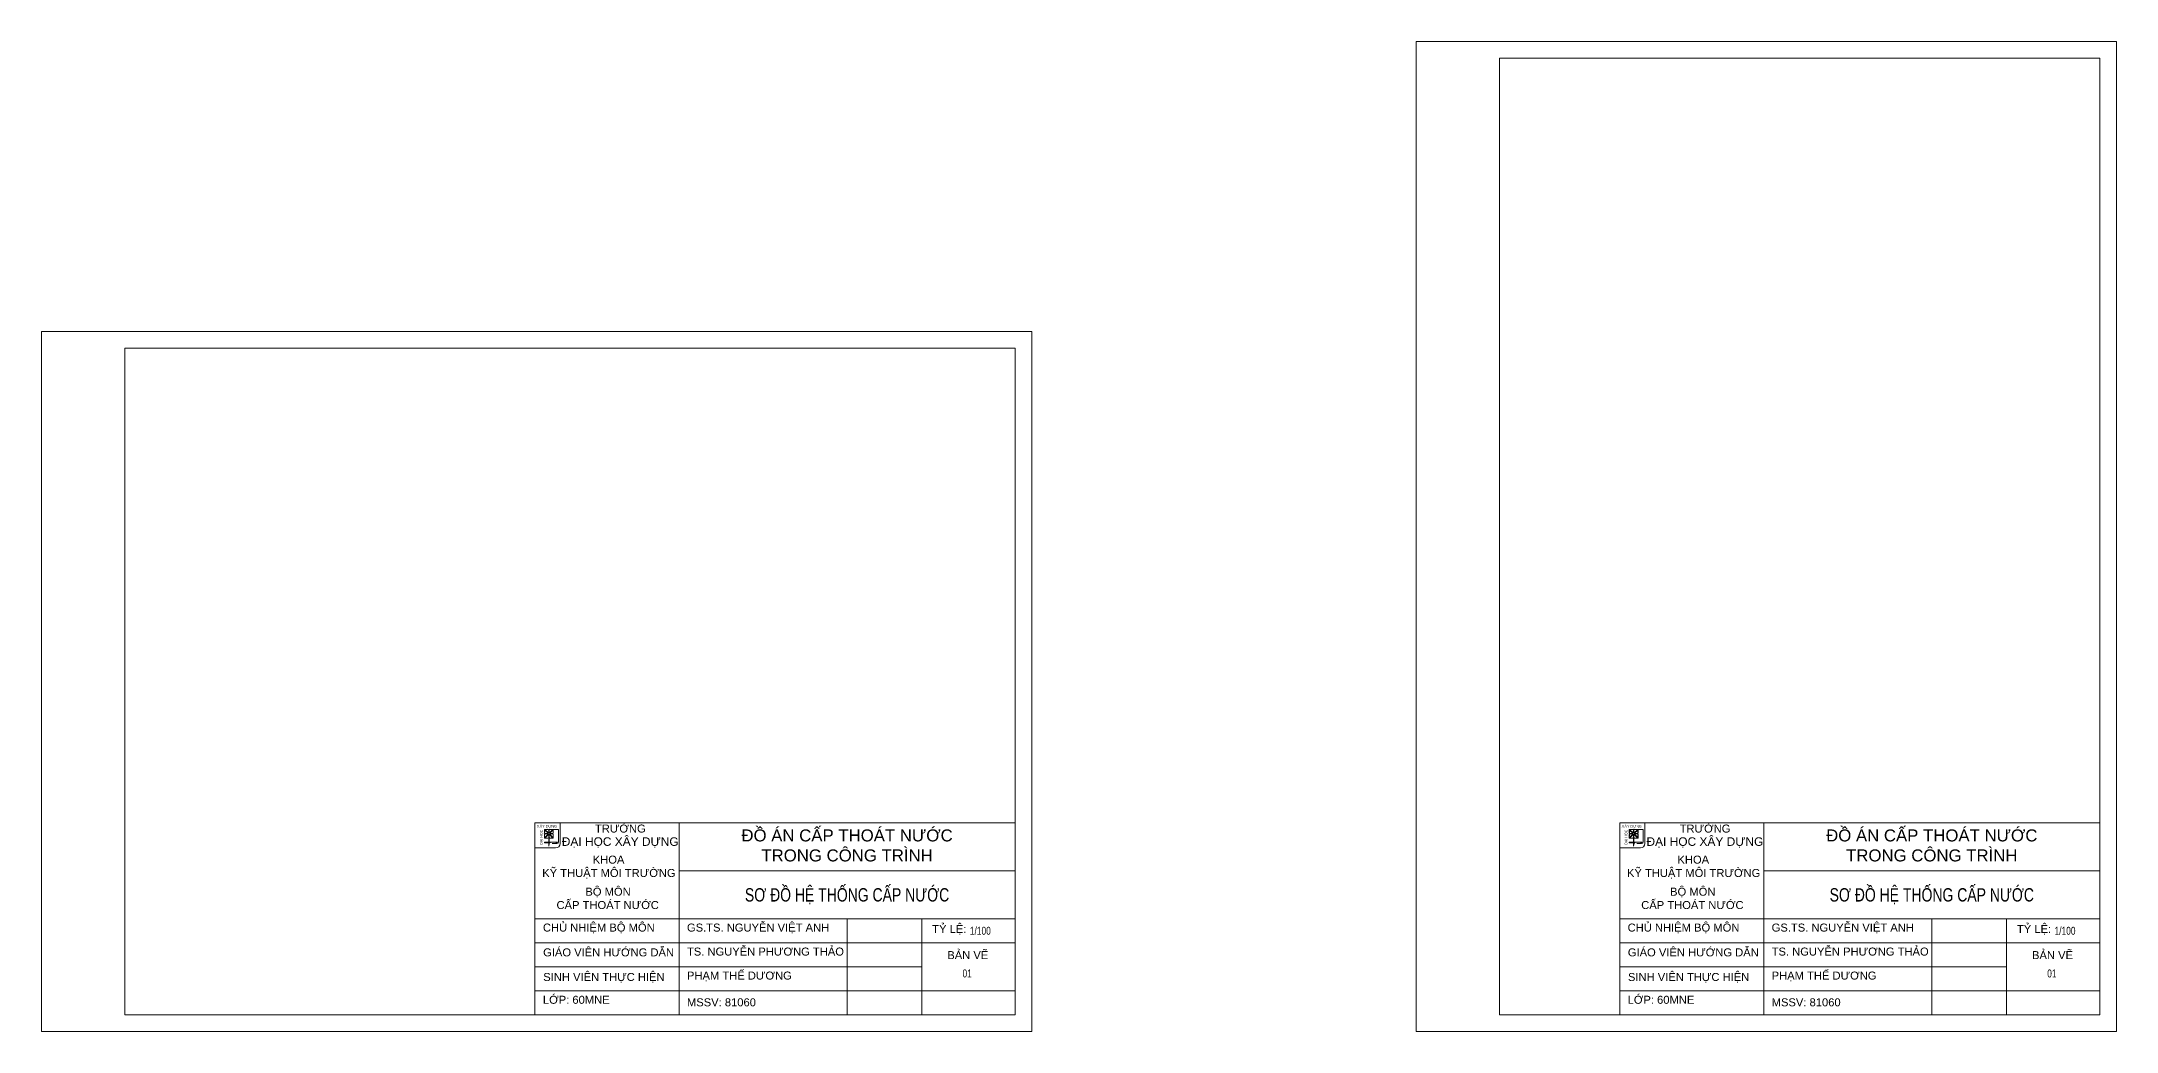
# Model space of a CAD drawing. Header units: millimetres. Extents: x -819040 to 60987, y -269988 to 131461.
# Drawn here: x -655387 to -593155, y -153042 to -123342 of the extents above; entities that cross this region are included whole.
import ezdxf
from ezdxf.enums import TextEntityAlignment as Align

# ---------------------------------------------------------------- set-up
doc = ezdxf.new("R2010")
doc.units = ezdxf.units.MM
for name, color, linetype, lineweight in [('GHI CHU', 51, 'Continuous', 9), ('KHUNG GIAY-A4', 7, 'Continuous', 9), ('KHUNG TEN', 7, 'Continuous', 9)]:
    doc.layers.add(name, color=color, linetype=linetype, lineweight=lineweight)
doc.styles.add('ARIANH', font='VnArialH.TTF')
doc.styles.get("Standard").update_dxf_attribs({"font": 'arial.ttf', "width": 0.75})
doc.styles.add('TCVN-10', font='arial.ttf', dxfattribs={"width": 0.75, "height": 10})

# ---------------------------------------------------------------- blocks, each defined once
blk = doc.blocks.new('*U281')
at = {"layer": 'KHUNG TEN'}
for p, q in [((0, 2880), (-7200, 2880)), ((-7200, 0), (-7200, 2880)), ((-6824, 2880), (-7200, 2880)), ((-7200, 2503), (-7200, 2880)), ((-6824, 2880), (-6824, 2570)), ((-5040, 0), (-5040, 2880)), ((0, 2160), (0, 2880)), ((-6890, 2503), (-7200, 2503)), ((-6994, 2589), (-7058, 2589)), ((-7058, 2582), (-7058, 2589)), ((-6994, 2589), (-7058, 2589)), ((-7058, 2583), (-7058, 2589)), ((-6994, 2588), (-7058, 2588)), ((-7058, 2582), (-7058, 2588)), ((-6994, 2583), (-7058, 2583)), ((-6994, 2582), (-7058, 2582)), ((-6994, 2582), (-7058, 2582)), ((-6993, 2589), (-7057, 2589)), ((-7057, 2583), (-7057, 2589)), ((-6993, 2583), (-7057, 2583)), ((-7056, 2782), (-7005, 2782)), ((-7056, 2777), (-7056, 2782)), ((-7056, 2782), (-7005, 2782)), ((-7056, 2778), (-7056, 2782)), ((-7056, 2782), (-7005, 2782)), ((-7056, 2777), (-7056, 2782)), ((-7056, 2781), (-7006, 2781)), ((-7056, 2777), (-7056, 2781)), ((-7056, 2778), (-6997, 2720)), ((-7055, 2732), (-7056, 2778)), ((-7056, 2777), (-6998, 2719)), ((-7056, 2731), (-7056, 2777)), ((-7056, 2777), (-6998, 2719)), ((-7056, 2731), (-7056, 2777)), ((-7056, 2777), (-6998, 2719)), ((-7056, 2731), (-7056, 2777)), ((-7056, 2655), (-6998, 2714)), ((-7056, 2656), (-6997, 2714)), ((-7056, 2656), (-6998, 2714)), ((-7056, 2655), (-6998, 2713)), ((-7055, 2703), (-7056, 2656)), ((-7056, 2702), (-7056, 2655)), ((-7056, 2702), (-7056, 2655)), ((-7056, 2702), (-7056, 2656)), ((-7056, 2656), (-7056, 2652)), ((-7056, 2656), (-7056, 2651)), ((-7056, 2655), (-7056, 2651)), ((-7056, 2655), (-7056, 2651)), ((-7056, 2652), (-7005, 2652)), ((-7056, 2651), (-7005, 2651)), ((-7056, 2651), (-7006, 2651)), ((-7056, 2651), (-7005, 2651)), ((-7052, 2782), (-6994, 2724)), ((-7052, 2782), (-6994, 2724)), ((-7052, 2781), (-6994, 2723)), ((-7052, 2651), (-6994, 2709)), ((-7052, 2651), (-6994, 2709)), ((-7052, 2651), (-6994, 2709)), ((-7051, 2782), (-6993, 2724)), ((-7051, 2720), (-7044, 2716)), ((-7051, 2712), (-7044, 2716)), ((-7051, 2652), (-6993, 2710)), ((-7050, 2721), (-7044, 2716)), ((-7050, 2721), (-7043, 2717)), ((-7050, 2721), (-7044, 2716)), ((-7050, 2713), (-7043, 2717)), ((-7050, 2712), (-7044, 2716)), ((-7050, 2712), (-7044, 2716)), ((-6998, 2719), (-7049, 2719)), ((-6997, 2720), (-7048, 2720)), ((-6998, 2719), (-7048, 2719)), ((-6998, 2719), (-7048, 2719)), ((-6998, 2714), (-7048, 2714)), ((-6998, 2714), (-7048, 2714)), ((-6998, 2713), (-7048, 2713)), ((-6997, 2714), (-7047, 2714)), ((-6995, 2774), (-6991, 2769)), ((-6995, 2774), (-6991, 2769)), ((-6994, 2775), (-6990, 2770)), ((-6994, 2774), (-6991, 2769)), ((-6994, 2724), (-6994, 2770)), ((-6994, 2723), (-6994, 2770)), ((-6994, 2724), (-6994, 2770)), ((-6994, 2529), (-6994, 2709)), ((-6994, 2529), (-6994, 2709)), ((-6994, 2529), (-6994, 2709)), ((-6994, 2657), (-6991, 2661)), ((-6994, 2657), (-6991, 2661)), ((-6994, 2657), (-6991, 2660)), ((-6985, 2574), (-6994, 2529)), ((-6986, 2574), (-6994, 2529)), ((-6985, 2574), (-6994, 2529)), ((-6993, 2724), (-6993, 2771)), ((-6993, 2530), (-6993, 2710)), ((-6993, 2658), (-6990, 2661)), ((-6985, 2575), (-6993, 2530)), ((-6987, 2774), (-6991, 2769)), ((-6988, 2774), (-6991, 2769)), ((-6987, 2774), (-6991, 2769)), ((-6991, 2661), (-6985, 2655)), ((-6991, 2661), (-6985, 2655)), ((-6991, 2660), (-6986, 2655)), ((-6987, 2775), (-6990, 2770)), ((-6990, 2661), (-6985, 2656)), ((-6930, 2782), (-6988, 2724)), ((-6930, 2782), (-6988, 2724)), ((-6930, 2781), (-6988, 2723)), ((-6988, 2724), (-6988, 2770)), ((-6988, 2723), (-6988, 2770)), ((-6988, 2724), (-6988, 2770)), ((-6930, 2651), (-6988, 2709)), ((-6988, 2560), (-6988, 2709)), ((-6930, 2651), (-6988, 2709)), ((-6988, 2560), (-6988, 2709)), ((-6930, 2651), (-6988, 2709)), ((-6988, 2560), (-6988, 2709)), ((-6929, 2782), (-6987, 2724)), ((-6987, 2724), (-6987, 2771)), ((-6929, 2652), (-6987, 2710)), ((-6987, 2561), (-6987, 2710)), ((-6926, 2777), (-6984, 2719)), ((-6926, 2777), (-6984, 2719)), ((-6925, 2777), (-6984, 2719)), ((-6984, 2719), (-6937, 2719)), ((-6984, 2719), (-6938, 2719)), ((-6984, 2719), (-6937, 2719)), ((-6926, 2655), (-6984, 2714)), ((-6984, 2714), (-6937, 2714)), ((-6925, 2656), (-6984, 2714)), ((-6984, 2714), (-6937, 2714)), ((-6926, 2655), (-6984, 2713)), ((-6984, 2713), (-6938, 2713)), ((-6925, 2778), (-6983, 2720)), ((-6983, 2720), (-6937, 2720)), ((-6925, 2656), (-6983, 2714)), ((-6983, 2714), (-6937, 2714)), ((-6977, 2781), (-6847, 2781)), ((-6977, 2651), (-6926, 2651)), ((-6976, 2782), (-6847, 2782)), ((-6976, 2782), (-6846, 2782)), ((-6976, 2782), (-6847, 2782)), ((-6976, 2652), (-6925, 2652)), ((-6976, 2651), (-6926, 2651)), ((-6976, 2651), (-6925, 2651)), ((-6865, 2591), (-6960, 2591)), ((-6865, 2591), (-6960, 2591)), ((-6864, 2592), (-6959, 2592)), ((-6865, 2591), (-6959, 2591)), ((-6888, 2575), (-6942, 2571)), ((-6888, 2575), (-6942, 2571)), ((-6888, 2575), (-6942, 2571)), ((-6872, 2571), (-6942, 2571)), ((-6872, 2571), (-6942, 2571)), ((-6872, 2571), (-6942, 2571)), ((-6887, 2576), (-6941, 2571)), ((-6871, 2571), (-6941, 2571)), ((-6934, 2720), (-6938, 2716)), ((-6934, 2720), (-6938, 2716)), ((-6933, 2720), (-6938, 2717)), ((-6938, 2717), (-6933, 2713)), ((-6938, 2716), (-6934, 2713)), ((-6938, 2716), (-6934, 2713)), ((-6933, 2721), (-6937, 2717)), ((-6937, 2717), (-6933, 2714)), ((-6926, 2777), (-6926, 2782)), ((-6926, 2777), (-6926, 2781)), ((-6926, 2731), (-6926, 2777)), ((-6926, 2731), (-6926, 2777)), ((-6926, 2702), (-6926, 2655)), ((-6926, 2702), (-6926, 2655)), ((-6926, 2655), (-6926, 2651)), ((-6926, 2655), (-6926, 2651)), ((-6925, 2778), (-6925, 2782)), ((-6925, 2777), (-6925, 2782)), ((-6925, 2732), (-6925, 2778)), ((-6925, 2731), (-6925, 2777)), ((-6925, 2703), (-6925, 2656)), ((-6925, 2702), (-6925, 2656)), ((-6925, 2656), (-6925, 2652)), ((-6925, 2656), (-6925, 2651)), ((-6847, 2782), (-6847, 2595)), ((-6847, 2782), (-6847, 2595)), ((-6847, 2781), (-6847, 2595)), ((-6846, 2782), (-6846, 2596)), ((0, 2160), (-5040, 2160)), ((0, 1440), (0, 2160)), ((-7200, 1440), (0, 1440)), ((-2520, 0), (-2520, 1440)), ((-1401, 0), (-1401, 1440)), ((0, 1080), (0, 1440)), ((-7200, 1080), (0, 1080)), ((0, 360), (0, 1080)), ((-7200, 720), (-1401, 720)), ((-7200, 360), (0, 360)), ((0, 0), (0, 360)), ((-5040, 0), (-7200, 0)), ((-2520, 0), (-5040, 0)), ((-1440, 0), (-2520, 0)), ((0, 0), (-1440, 0))]:
    blk.add_line(p, q, dxfattribs=at)
for points in [[(0, 0), (0, 1440), (-7200, 1440), (-7200, 0)], [(-7200, 0), (0, 0)]]:
    blk.add_lwpolyline(points, dxfattribs=at)
for centre, radius, start, end in [((-7044, 2731), 12.7, 182.09, 237.073), ((-7044, 2731), 12.7, 182.09, 237.073), ((-7043, 2731), 12.7, 182.09, 237.073), ((-7045, 2702), 11.7, 117.544, 179.9029), ((-7045, 2702), 11.7, 117.544, 179.9029), ((-7044, 2702), 11.7, 117.544, 179.9029), ((-7043, 2732), 12.7, 182.09, 237.073), ((-7044, 2703), 11.7, 117.544, 179.9029), ((-7006, 2770), 11.7, 0.049, 89.951), ((-7006, 2663), 11.7, 270.049, 359.951), ((-7005, 2770), 11.7, 0.049, 89.951), ((-7005, 2771), 11.7, 0.049, 89.951), ((-7005, 2770), 11.7, 0.049, 89.951), ((-7005, 2663), 11.7, 270.049, 359.951), ((-7005, 2664), 11.7, 270.049, 359.951), ((-7005, 2663), 11.7, 270.049, 359.951), ((-6976, 2770), 11.7, 90.049, 179.951), ((-6976, 2770), 11.7, 90.049, 179.951), ((-6977, 2770), 11.7, 90.049, 179.951), ((-6976, 2663), 11.7, 180.049, 269.951), ((-6977, 2663), 11.7, 180.049, 269.951), ((-6976, 2663), 11.7, 180.049, 269.951), ((-6976, 2771), 11.7, 90.049, 179.951), ((-6976, 2664), 11.7, 180.049, 269.951), ((-6960, 2563), 28.3, 89.9871, 156.3994), ((-6959, 2564), 28.3, 89.9871, 156.3994), ((-6960, 2563), 28.3, 89.9871, 156.3994), ((-6959, 2563), 28.3, 89.9871, 156.3994), ((-6938, 2731), 11.7, 270.0009, 359.9029), ((-6938, 2702), 11.7, 0.0971, 89.9991), ((-6937, 2732), 11.7, 270.0009, 359.9029), ((-6937, 2731), 11.7, 270.0009, 359.9029), ((-6937, 2731), 11.7, 270.0009, 359.9029), ((-6937, 2702), 11.7, 0.0971, 89.9991), ((-6937, 2703), 11.7, 0.0971, 89.9991), ((-6937, 2702), 11.7, 0.0971, 89.9991), ((-6890, 2569), 65.9, 270, 0), ((-6888, 2600), 24.5, 270, 339.999), ((-6888, 2599), 24.5, 270, 339.999), ((-6888, 2600), 24.5, 270, 339.999), ((-6887, 2600), 24.5, 270, 339.999), ((-6872, 2595), 24.7, 270, 0), ((-6872, 2595), 24.7, 270, 0), ((-6872, 2595), 24.7, 270, 0), ((-6871, 2596), 24.7, 270, 0)]:
    blk.add_arc(centre, radius, start, end, dxfattribs=at)
at = {"layer": 'KHUNG TEN', "style": 'ARIANH'}
for s, p in [('x   y dùng', (-7171, 2810)), ('¢', (-7128, 2809))]:
    blk.add_text(s, height=39, dxfattribs=at).set_placement(p)
blk.add_text('®¹i häc', height=39, rotation=90, dxfattribs=at).set_placement((-7085, 2551))
for s, insert, char_height, width, attachment_point in [('{\\fArial|b0|i0|c0|p34;TRƯỜNG}', (-6301, 2854), 120, 7638.54, 1), ('{\\fArial|b0|i0|c0|p34;ĐỒ ÁN CẤP THOÁT NƯỚC\\PTRONG CÔNG TRÌNH}', (-2520, 2540), 180, 5040, 5), ('{\\fArial|b0|i0|c0|p34;ĐẠI HỌC XÂY DỰNG}', (-6798, 2663), 128, 7638.54, 1), ('\\pi796.03087;{\\fArial|b0|i0|c0|p34;KHOA\\P\\pi38.66388;KỸ THUẬT MÔI TRƯỜNG }', (-7130, 2388), 120, 2055.12, 1), ('\\pi657.88068;{\\fArial|b0|i0|c0|p34;BỘ MÔN \\P\\pi224.82474;CẤP THOÁT NƯỚC}', (-7102, 1907), 120, 1969.62, 1), ('{\\fArial|b0|i0|c0|p34;CHỦ NHIỆM BỘ MÔN}', (-7081, 1369), 120, 2368.22, 1), ('{\\fArial|b0|i0|c0|p34;GS.TS. NGUYỄN VIỆT ANH}', (-4921, 1369), 120, 2368.22, 1), ('{\\fArial|b0|i0|c0|p34;TỶ LỆ:}', (-1243, 1348), 120, 1287.18, 1), ('{\\fArial|b0|i0|c0|p34;GIÁO VIÊN HƯỚNG DẪN}', (-7078, 997), 120, 2368.22, 1), ('{\\fArial|b0|i0|c0|p34;TS. NGUYỄN PHƯƠNG THẢO}', (-4921, 1009), 120, 2537.36, 1), ('{\\fArial|b0|i0|c0|p34;BẢN VẼ }', (-1017, 956), 120, 1287.18, 1), ('{\\fArial|b0|i0|c0|p34;SINH VIÊN THỰC HIỆN}', (-7076, 628), 120, 2368.22, 1), ('{\\fArial|b0|i0|c0|p34;PHẠM THẾ DƯƠNG}', (-4921, 649), 120, 2368.22, 1), ('L{\\fArial|b0|i0|c0|p34;Ớ}P: 60MNE', (-7081, 286), 120, 2368.22, 1), ('MSSV: 81060', (-4921, 248), 120, 2368.22, 1)]:
    blk.add_mtext(s, dxfattribs=dict(at, insert=insert, char_height=char_height, width=width, attachment_point=attachment_point))
at = {"layer": 'KHUNG TEN', "width": 0.75}
blk.add_attdef('TEN_BAN_VE', text='', height=200, dxfattribs=at).set_placement((-2520, 1800), align=Align.MIDDLE_CENTER)
at = {"layer": 'KHUNG TEN', "style": 'TCVN-10', "width": 0.75}
for tag, p in [('TY_LE', (-679, 1201)), ('STT', (-789, 561)), ('NGAY_HOAN_THANH', (-1271, 121))]:
    blk.add_attdef(tag, p, '', height=120, dxfattribs=at)

msp = doc.modelspace()

# ---------------------------------------------------------------- linework, layer by layer
at = {"layer": 'KHUNG GIAY-A4'}
for points in [[(-593155.5, -153041.6), (-593155.5, -123341.6), (-614155.5, -123341.6), (-614155.5, -153041.6)], [(-611655.5, -152541.6), (-611655.5, -123841.6), (-593655.5, -123841.6), (-593655.5, -152541.6)], [(-655387.1, -153041.6), (-625687.1, -153041.6), (-625687.1, -132041.6), (-655387.1, -132041.6)], [(-652887.1, -132541.6), (-626187.1, -132541.6), (-626187.1, -152541.6), (-652887.1, -152541.6)]]:
    msp.add_lwpolyline(points, close=True, dxfattribs=at)

# ---------------------------------------------------------------- block references
at = {"layer": 'GHI CHU', "xscale": 2, "yscale": 2, "zscale": 2}
for p in [(-626187.1, -152541.6), (-593655.5, -152541.6)]:
    msp.add_blockref('*U281', p, dxfattribs=at).add_auto_attribs({'TY_LE': '1/100', 'STT': '01', 'TEN_BAN_VE': 'SƠ ĐỒ HỆ THỐNG CẤP NƯỚC'})

doc.saveas('drawing.dxf')
